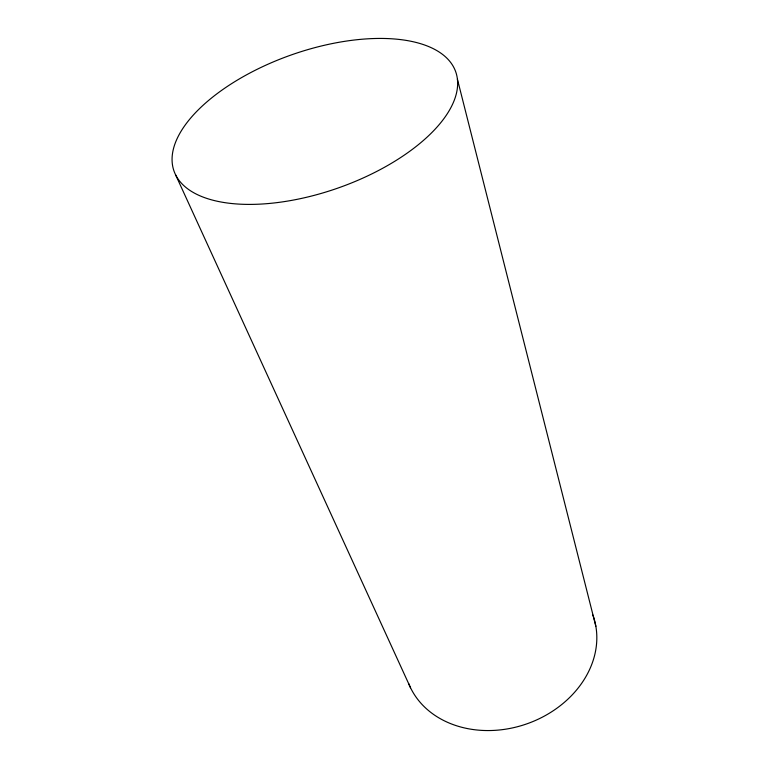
<?xml version="1.0" encoding="UTF-8"?>
<svg xmlns="http://www.w3.org/2000/svg" width="769" height="769" viewBox="0 0 769 769"><rect width="100%" height="100%" fill="white"/><g stroke="black" fill="none" stroke-linecap="round" stroke-linejoin="round"><path stroke-width="1.15" d="M175.678 174.996L410.531 687.755M457.411 79.207A149.34 70.537 -19.4 0 1 250.704 204.4A149.34 70.537 -19.4 0 1 236.429 80.649A149.34 70.537 -19.4 0 1 457.411 79.207L595.86 626.341M592.861 615.017A98.278 80.053 -19.4 0 1 528.928 723.1A98.278 80.053 -19.4 0 1 408.637 683.468"/></g></svg>
